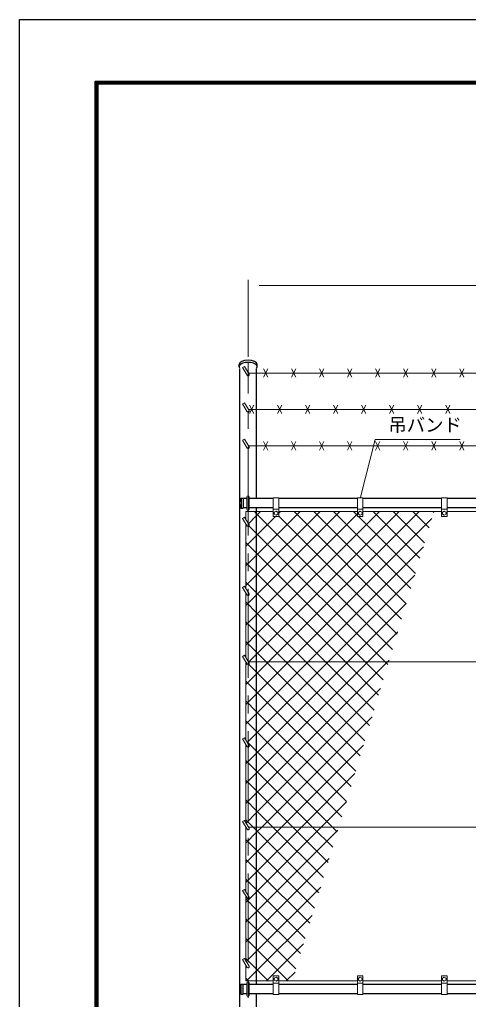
# Model space of a CAD drawing. Units: millimetres, scale not verified. Extents: x -4200 to 4200, y -2970 to 2970.
# Drawn here: x -4200 to -2599, y -530 to 2970 of the extents above; entities that cross this region are included whole.
import ezdxf
from ezdxf.enums import TextEntityAlignment as Align

# ---------------------------------------------------------------- set-up
doc = ezdxf.new("R2010")
doc.units = ezdxf.units.MM
doc.header["$LTSCALE"] = 10
doc.linetypes.add('USER1', pattern=[50.8, 31.75, -6.35, 6.35, -6.35])
for name, color, linetype, lineweight in [('0-0_D-STR1', 1, 'Continuous', 25), ('0-1_D-STR2', 7, 'Continuous', 13), ('0-2_D-STR3', 3, 'Continuous', 13), ('0-3_D-BMK', 2, 'USER1', 13), ('0-4_D-STR-DIM', 7, 'Continuous', 13), ('0-A_D-STR-TXT', 7, 'Continuous', 13), ('0-C_D-TTL', 7, 'Continuous', 25)]:
    doc.layers.add(name, color=color, linetype=linetype, lineweight=lineweight)
doc.styles.add('ＭＳ ゴシック', font='')
doc.styles.get('ＭＳ ゴシック').set_extended_font_data('MS Gothic')

msp = doc.modelspace()

# ---------------------------------------------------------------- linework, layer by layer
at = {"layer": '0-0_D-STR1'}
for p, q in [((-3417.07, 1729.71), (-3417.07, 1737.67)), ((-3354.72, 1260), (-3354.72, 1721)), ((-3352.87, 1729.71), (-3352.87, 1737.67)), ((-3410.31, 1260.5), (-3401.97, 1260.5)), ((-3409.97, 1260.5), (-3409.97, 1225.5)), ((-3401.97, 1260.5), (-3401.97, 1225.5)), ((-3388.97, 1260), (-3401.97, 1260)), ((-3294.97, 1260), (-3380.97, 1260)), ((-2994.97, 1260), (-3274.97, 1260)), ((-2694.97, 1260), (-2974.97, 1260)), ((-2394.97, 1260), (-2674.97, 1260)), ((-3410.31, 1225.5), (-3401.97, 1225.5)), ((-3388.97, 1226), (-3401.97, 1226)), ((-3294.97, 1226), (-3380.97, 1226)), ((-3354.72, -476), (-3354.72, 1226)), ((-2994.97, 1226), (-3274.97, 1226)), ((-2694.97, 1226), (-2974.97, 1226)), ((-2394.97, 1226), (-2674.97, 1226)), ((-3410.31, -475.5), (-3401.97, -475.5)), ((-3409.97, -510.5), (-3409.97, -475.5)), ((-3401.97, -510.5), (-3401.97, -475.5)), ((-3388.97, -476), (-3401.97, -476)), ((-3294.97, -476), (-3380.97, -476)), ((-2994.97, -476), (-3274.97, -476)), ((-2694.97, -476), (-2974.97, -476)), ((-2394.97, -476), (-2674.97, -476)), ((-3410.31, -510.5), (-3401.97, -510.5)), ((-3388.97, -510), (-3401.97, -510)), ((-3294.97, -510), (-3380.97, -510)), ((-2994.97, -510), (-3274.97, -510)), ((-2694.97, -510), (-2974.97, -510)), ((-2394.97, -510), (-2674.97, -510))]:
    msp.add_line(p, q, dxfattribs=at)
msp.add_lwpolyline([(-3415.22, 1721), (-3415.22, -890), (-3354.72, -890), (-3354.72, -510)], dxfattribs=at)
for centre, radius, start, end in [((-3379.75, 1243), 35.72, 151.52136, 208.47864), ((-3410.31, 1259.5), 1, 90, 147.70173), ((-3410.31, 1226.5), 1, 212.29827, 270), ((-3379.75, -493), 35.72, 151.52136, 208.47864), ((-3410.31, -476.5), 1, 90, 147.70173), ((-3410.31, -509.5), 1, 212.29827, 270)]:
    msp.add_arc(centre, radius, start, end, dxfattribs=at)
for centre, start_param, end_param in [((-3384.97, 1737.67), 3.1415927, 6.2831853), ((-3384.97, 1729.71), 2.8004339, 6.6243441)]:
    msp.add_ellipse(centre, major_axis=(-32.1, 0), ratio=0.494803, start_param=start_param, end_param=end_param, dxfattribs=at)
at = {"layer": '0-1_D-STR2'}
for p, q in [((-3354.72, 986.55), (-3128.27, 1213)), ((-3354.72, 915.83), (-3057.56, 1213)), ((-2853.56, 774.73), (-3275.11, 1196.28)), ((-3274.97, 1207.72), (-3269.69, 1213)), ((-2837.18, 829.06), (-3221.12, 1213)), ((-2820.8, 883.39), (-3150.41, 1213)), ((-2804.41, 937.71), (-3079.7, 1213)), ((-2994.97, 1198.99), (-3008.99, 1213)), ((-2788.03, 992.04), (-2990.99, 1195)), ((-2771.64, 1046.37), (-2938.28, 1213)), ((-2755.26, 1100.69), (-2867.57, 1213)), ((-2738.88, 1155.02), (-2796.86, 1213)), ((-2722.49, 1209.35), (-2726.15, 1213)), ((-3392.97, 1160.43), (-3392.09, 1161.32)), ((-3241.01, 676), (-2728.9, 1188.11)), ((-3354.72, 1063.76), (-3392.97, 1102.01)), ((-3170.3, 676), (-2759.43, 1086.86)), ((-2966.96, 676), (-3354.72, 1063.76)), ((-3354.72, 993.05), (-3392.97, 1031.3)), ((-3392.97, 948.3), (-3354.72, 986.55)), ((-3037.67, 676), (-3354.72, 993.05)), ((-3354.72, 922.34), (-3392.97, 960.59)), ((-3392.97, 877.58), (-3354.72, 915.83)), ((-3108.38, 676), (-3354.72, 922.34)), ((-3354.72, 851.63), (-3392.97, 889.88)), ((-3028.87, 676), (-2820.5, 884.38)), ((-3179.1, 676), (-3354.72, 851.63)), ((-3354.72, 780.92), (-3392.97, 819.17)), ((-3249.81, 676), (-3354.72, 780.92)), ((-2958.16, 676), (-2851.03, 783.13)), ((-3354.72, 710.21), (-3392.97, 748.46)), ((-3320.52, 676), (-3354.72, 710.21)), ((-3392.97, 665.45), (-3389.17, 669.26)), ((-3354.72, 562.28), (-3241.01, 676)), ((-3354.72, 491.57), (-3170.3, 676)), ((-3354.72, 350.15), (-3028.87, 676)), ((-3354.72, 279.44), (-2958.16, 676)), ((-3354.72, 208.73), (-2887.45, 676)), ((-2984.63, 340.12), (-3320.52, 676)), ((-2968.25, 394.44), (-3249.81, 676)), ((-2951.86, 448.77), (-3179.1, 676)), ((-2935.48, 503.1), (-3108.38, 676)), ((-2919.1, 557.42), (-3037.67, 676)), ((-2902.71, 611.75), (-2966.96, 676)), ((-2887.45, 676), (-2881.56, 681.89)), ((-3354.72, 568.79), (-3392.97, 607.04)), ((-3392.97, 524.03), (-3354.72, 562.28)), ((-3017.4, 231.46), (-3354.72, 568.79)), ((-3354.72, 498.08), (-3392.97, 536.33)), ((-3392.97, 453.32), (-3354.72, 491.57)), ((-3033.78, 177.13), (-3354.72, 498.08)), ((-3354.72, 427.37), (-3392.97, 465.62)), ((-3336.03, 86), (-2942.63, 479.41)), ((-3050.17, 122.81), (-3354.72, 427.37)), ((-3392.97, 311.9), (-3354.72, 350.15)), ((-3265.32, 86), (-2973.16, 378.16)), ((-3354.72, 285.94), (-3392.97, 324.19)), ((-3154.78, 86), (-3354.72, 285.94)), ((-3392.97, 241.19), (-3354.72, 279.44)), ((-3354.72, 215.23), (-3392.97, 253.48)), ((-3194.61, 86), (-3003.69, 276.92)), ((-3225.49, 86), (-3354.72, 215.23)), ((-3392.97, 170.48), (-3354.72, 208.73)), ((-3354.72, 144.52), (-3392.97, 182.77)), ((-3123.9, 86), (-3034.22, 175.68)), ((-3296.2, 86), (-3354.72, 144.52)), ((-3354.72, 67.31), (-3336.03, 86)), ((-3354.72, -3.4), (-3265.32, 86)), ((-3354.72, -74.11), (-3194.61, 86)), ((-3354.72, -144.83), (-3123.9, 86)), ((-3354.72, -215.54), (-3064.76, 74.43)), ((-3115.7, -94.5), (-3296.2, 86)), ((-3099.32, -40.17), (-3225.49, 86)), ((-3082.93, 14.15), (-3154.78, 86)), ((-3392.97, 29.06), (-3354.72, 67.31)), ((-3354.72, 3.1), (-3392.97, 41.35)), ((-3148.47, -203.15), (-3354.72, 3.1)), ((-3392.97, -41.65), (-3354.72, -3.4)), ((-3354.72, -67.61), (-3392.97, -29.36)), ((-3354.72, -286.25), (-3095.29, -26.81)), ((-3164.85, -257.48), (-3354.72, -67.61)), ((-3392.97, -112.36), (-3354.72, -74.11)), ((-3354.72, -138.32), (-3392.97, -100.07)), ((-3354.72, -356.96), (-3125.82, -128.05)), ((-3181.24, -311.81), (-3354.72, -138.32)), ((-3392.97, -183.08), (-3354.72, -144.83)), ((-3354.72, -209.03), (-3392.97, -170.78)), ((-3197.62, -366.14), (-3354.72, -209.03)), ((-3392.97, -253.79), (-3354.72, -215.54)), ((-3392.97, -324.5), (-3354.72, -286.25)), ((-3319.35, -463), (-3186.89, -330.54)), ((-3392.97, -395.21), (-3354.72, -356.96)), ((-3383.6, -463), (-3392.97, -453.62)), ((-3248.63, -463), (-3217.42, -431.78))]:
    msp.add_line(p, q, dxfattribs=at)
for points in [[(-3392.97, 1019.01), (-3354.72, 1057.26), (-3198.98, 1213)], [(-3392.97, 736.16), (-3354.72, 774.41), (-2916.14, 1213)], [(-3392.97, 594.74), (-3354.72, 632.99), (-3311.72, 676), (-2774.72, 1213)], [(-3392.97, 806.87), (-3354.72, 845.12), (-2994.97, 1204.87)], [(-3392.97, 1089.72), (-3354.72, 1127.97), (-3287.69, 1195)], [(-3386.23, 1167.17), (-3354.72, 1198.68), (-3340.4, 1213)], [(-3383.31, 675.12), (-3382.43, 676), (-3354.72, 703.7), (-2845.43, 1213)], [(-2869.95, 720.4), (-3354.72, 1205.18), (-3362.54, 1213)], [(-2886.33, 666.08), (-2896.25, 676), (-3354.72, 1134.47), (-3384.59, 1164.34)], [(-3387.76, 387.82), (-3354.72, 420.86), (-3099.58, 676), (-2789.96, 985.62)], [(-3001.02, 285.79), (-3354.72, 639.5), (-3382.29, 667.06)], [(-3392.21, 100.53), (-3354.72, 138.02), (-2912.09, 580.65)], [(-3066.55, 68.48), (-3084.07, 86), (-3354.72, 356.65), (-3390.31, 392.24)], [(-3132.09, -148.83), (-3354.72, 73.81), (-3366.91, 86), (-3392.97, 112.06)], [(-3214, -420.46), (-3354.72, -279.74), (-3392.97, -241.49)], [(-3390.06, -463), (-3354.72, -427.67), (-3156.35, -229.3)], [(-3242.18, -463), (-3354.72, -350.45), (-3392.97, -312.2)], [(-3312.89, -463), (-3354.72, -421.16), (-3392.97, -382.91)]]:
    msp.add_lwpolyline(points, dxfattribs=at)
at = {"layer": '0-2_D-STR3'}
for p, q in [((-3404.37, 1727.12), (-3397.44, 1731.12)), ((-3404.37, 1727.12), (-3388.44, 1699.54)), ((-3397.44, 1731.12), (-3381.51, 1703.54)), ((-3329.97, 1692.54), (-3314.97, 1722.54)), ((-3329.97, 1722.54), (-3314.97, 1692.54)), ((-3229.97, 1692.54), (-3214.97, 1722.54)), ((-3229.97, 1722.54), (-3214.97, 1692.54)), ((-3129.97, 1692.54), (-3114.97, 1722.54)), ((-3129.97, 1722.54), (-3114.97, 1692.54)), ((-3029.97, 1692.54), (-3014.97, 1722.54)), ((-3029.97, 1722.54), (-3014.97, 1692.54)), ((-2929.97, 1692.54), (-2914.97, 1722.54)), ((-2929.97, 1722.54), (-2914.97, 1692.54)), ((-2829.97, 1692.54), (-2814.97, 1722.54)), ((-2829.97, 1722.54), (-2814.97, 1692.54)), ((-2729.97, 1692.54), (-2714.97, 1722.54)), ((-2729.97, 1722.54), (-2714.97, 1692.54)), ((-2629.97, 1692.54), (-2614.97, 1722.54)), ((-2629.97, 1722.54), (-2614.97, 1692.54)), ((-1393.06, 1707.54), (-3383.82, 1707.54)), ((-3404.37, 1597.22), (-3397.44, 1601.22)), ((-3404.37, 1597.22), (-3388.44, 1569.63)), ((-3397.44, 1601.22), (-3381.51, 1573.63)), ((-1393.06, 1577.63), (-3383.82, 1577.63)), ((-3379.97, 1562.63), (-3364.97, 1592.63)), ((-3379.97, 1592.63), (-3364.97, 1562.63)), ((-3279.97, 1562.63), (-3264.97, 1592.63)), ((-3279.97, 1592.63), (-3264.97, 1562.63)), ((-3179.97, 1562.63), (-3164.97, 1592.63)), ((-3179.97, 1592.63), (-3164.97, 1562.63)), ((-3079.97, 1562.63), (-3064.97, 1592.63)), ((-3079.97, 1592.63), (-3064.97, 1562.63)), ((-2979.97, 1562.63), (-2964.97, 1592.63)), ((-2979.97, 1592.63), (-2964.97, 1562.63)), ((-2879.97, 1562.63), (-2864.97, 1592.63)), ((-2879.97, 1592.63), (-2864.97, 1562.63)), ((-2779.97, 1562.63), (-2764.97, 1592.63)), ((-2779.97, 1592.63), (-2764.97, 1562.63)), ((-2679.97, 1562.63), (-2664.97, 1592.63)), ((-2679.97, 1592.63), (-2664.97, 1562.63)), ((-3404.37, 1467.32), (-3397.44, 1471.32)), ((-3397.44, 1471.32), (-3381.51, 1443.73)), ((-3404.37, 1467.32), (-3388.44, 1439.73)), ((-1393.06, 1447.73), (-3383.82, 1447.73)), ((-3329.97, 1432.73), (-3314.97, 1462.73)), ((-3329.97, 1462.73), (-3314.97, 1432.73)), ((-3229.97, 1432.73), (-3214.97, 1462.73)), ((-3229.97, 1462.73), (-3214.97, 1432.73)), ((-3129.97, 1432.73), (-3114.97, 1462.73)), ((-3129.97, 1462.73), (-3114.97, 1432.73)), ((-3029.97, 1432.73), (-3014.97, 1462.73)), ((-3029.97, 1462.73), (-3014.97, 1432.73)), ((-2929.97, 1432.73), (-2914.97, 1462.73)), ((-2929.97, 1462.73), (-2914.97, 1432.73)), ((-2829.97, 1432.73), (-2814.97, 1462.73)), ((-2829.97, 1462.73), (-2814.97, 1432.73)), ((-2729.97, 1432.73), (-2714.97, 1462.73)), ((-2729.97, 1462.73), (-2714.97, 1432.73)), ((-2629.97, 1432.73), (-2614.97, 1462.73)), ((-2629.97, 1462.73), (-2614.97, 1432.73)), ((-3388.97, 1221), (-3388.97, 1265)), ((-3380.97, 1221), (-3380.97, 1265)), ((-3294.97, 1262), (-3294.97, 1197)), ((-3274.97, 1262), (-3294.97, 1262)), ((-3274.97, 1262), (-3274.97, 1197)), ((-2994.97, 1262), (-2994.97, 1197)), ((-2974.97, 1262), (-2994.97, 1262)), ((-2974.97, 1262), (-2974.97, 1197)), ((-2694.97, 1262), (-2694.97, 1197)), ((-2674.97, 1262), (-2694.97, 1262)), ((-2674.97, 1262), (-2674.97, 1197)), ((-3404.37, 1188.59), (-3397.44, 1192.59)), ((-3397.44, 1192.59), (-3381.51, 1165)), ((-3392.97, 1184.86), (-3392.97, 1213)), ((-3392.97, 1213), (-3294.97, 1213)), ((-3274.97, 1222), (-3294.97, 1222)), ((-3276.97, 1195), (-3292.97, 1195)), ((-3291.47, 1210.74), (-3284.97, 1214.5)), ((-3291.47, 1210.74), (-3291.47, 1203.26)), ((-3284.97, 1214.5), (-3278.47, 1210.74)), ((-3278.47, 1210.74), (-3278.47, 1203.26)), ((-3274.97, 1213), (-2994.97, 1213)), ((-2974.97, 1222), (-2994.97, 1222)), ((-2976.97, 1195), (-2992.97, 1195)), ((-2991.47, 1210.74), (-2984.97, 1214.5)), ((-2991.47, 1210.74), (-2991.47, 1203.26)), ((-2984.97, 1214.5), (-2978.47, 1210.74)), ((-2978.47, 1210.74), (-2978.47, 1203.26)), ((-2974.97, 1213), (-2694.97, 1213)), ((-2674.97, 1222), (-2694.97, 1222)), ((-2676.97, 1195), (-2692.97, 1195)), ((-2691.47, 1210.74), (-2684.97, 1214.5)), ((-2691.47, 1210.74), (-2691.47, 1203.26)), ((-2684.97, 1214.5), (-2678.47, 1210.74)), ((-2678.47, 1210.74), (-2678.47, 1203.26)), ((-2674.97, 1213), (-2394.97, 1213)), ((-3404.37, 1188.59), (-3388.44, 1161)), ((-3392.97, 938.36), (-3392.97, 1168.86)), ((-3404.37, 942.09), (-3397.44, 946.09)), ((-3397.44, 946.09), (-3381.51, 918.5)), ((-3404.37, 942.09), (-3388.44, 914.5)), ((-3392.97, 691.86), (-3392.97, 922.36)), ((-3404.37, 695.59), (-3397.44, 699.59)), ((-3404.37, 695.59), (-3388.44, 668)), ((-3397.44, 699.59), (-3381.51, 672)), ((-3392.97, 396.86), (-3392.97, 675.86)), ((-1393.06, 676), (-3383.82, 676)), ((-3404.37, 400.59), (-3397.44, 404.59)), ((-3404.37, 400.59), (-3388.44, 373)), ((-3397.44, 404.59), (-3381.51, 377)), ((-3392.97, 101.86), (-3392.97, 380.86)), ((-3404.37, 105.59), (-3397.44, 109.59)), ((-3404.37, 105.59), (-3388.44, 78)), ((-3397.44, 109.59), (-3381.51, 82)), ((-3392.97, -144.64), (-3392.97, 85.86)), ((-1393.06, 86), (-3383.82, 86)), ((-3404.37, -140.91), (-3397.44, -136.91)), ((-3397.44, -136.91), (-3381.51, -164.5)), ((-3404.37, -140.91), (-3388.44, -168.5)), ((-3392.97, -391.14), (-3392.97, -160.64)), ((-3404.37, -387.41), (-3397.44, -383.41)), ((-3397.44, -383.41), (-3381.51, -411)), ((-3404.37, -387.41), (-3388.44, -415)), ((-3392.97, -463), (-3392.97, -407.14)), ((-3294.97, -512), (-3294.97, -447)), ((-3276.97, -445), (-3292.97, -445)), ((-3291.47, -460.74), (-3291.47, -453.26)), ((-3278.47, -460.74), (-3278.47, -453.26)), ((-3274.97, -512), (-3274.97, -447)), ((-2994.97, -512), (-2994.97, -447)), ((-2976.97, -445), (-2992.97, -445)), ((-2991.47, -460.74), (-2991.47, -453.26)), ((-2978.47, -460.74), (-2978.47, -453.26)), ((-2974.97, -512), (-2974.97, -447)), ((-2694.97, -512), (-2694.97, -447)), ((-2676.97, -445), (-2692.97, -445)), ((-2691.47, -460.74), (-2691.47, -453.26)), ((-2678.47, -460.74), (-2678.47, -453.26)), ((-2674.97, -512), (-2674.97, -447)), ((-3392.97, -463), (-3294.97, -463)), ((-3388.97, -515), (-3388.97, -471)), ((-3380.97, -515), (-3380.97, -471)), ((-3274.97, -472), (-3294.97, -472)), ((-3291.47, -460.74), (-3284.97, -464.5)), ((-3284.97, -464.5), (-3278.47, -460.74)), ((-3274.97, -463), (-2994.97, -463)), ((-2974.97, -472), (-2994.97, -472)), ((-2991.47, -460.74), (-2984.97, -464.5)), ((-2984.97, -464.5), (-2978.47, -460.74)), ((-2974.97, -463), (-2694.97, -463)), ((-2674.97, -472), (-2694.97, -472)), ((-2691.47, -460.74), (-2684.97, -464.5)), ((-2684.97, -464.5), (-2678.47, -460.74)), ((-2674.97, -463), (-2394.97, -463)), ((-3274.97, -512), (-3294.97, -512)), ((-2974.97, -512), (-2994.97, -512)), ((-2674.97, -512), (-2694.97, -512))]:
    msp.add_line(p, q, dxfattribs=at)
for points in [[(-3291.47, 1203.26), (-3284.97, 1199.5), (-3278.47, 1203.26)], [(-2991.47, 1203.26), (-2984.97, 1199.5), (-2978.47, 1203.26)], [(-2691.47, 1203.26), (-2684.97, 1199.5), (-2678.47, 1203.26)], [(-3291.47, -453.26), (-3284.97, -449.5), (-3278.47, -453.26)], [(-2991.47, -453.26), (-2984.97, -449.5), (-2978.47, -453.26)], [(-2691.47, -453.26), (-2684.97, -449.5), (-2678.47, -453.26)]]:
    msp.add_lwpolyline(points, dxfattribs=at)
for centre in [(-3284.97, 1207), (-2984.97, 1207), (-2684.97, 1207), (-3284.97, -457), (-2984.97, -457), (-2684.97, -457)]:
    msp.add_circle(centre, 6.49, dxfattribs=at)
for centre, radius, start, end in [((-3384.97, 1701.54), 4, 210, 30), ((-3384.97, 1571.63), 4, 210, 30), ((-3384.97, 1441.73), 4, 210, 30), ((-3384.97, 1265), 4, 0, 180), ((-3384.97, 1221), 4, 180, 0), ((-3292.97, 1197), 2, 180, 270), ((-3276.97, 1197), 2, 270, 0), ((-2992.97, 1197), 2, 180, 270), ((-2976.97, 1197), 2, 270, 0), ((-2692.97, 1197), 2, 180, 270), ((-2676.97, 1197), 2, 270, 0), ((-3384.97, 1163), 4, 210, 30), ((-3384.97, 916.5), 4, 210, 30), ((-3384.97, 670), 4, 210, 30), ((-3384.97, 375), 4, 210, 30), ((-3384.97, 80), 4, 210, 30), ((-3384.97, -166.5), 4, 210, 30), ((-3384.97, -413), 4, 210, 30), ((-3292.97, -447), 2, 90, 180), ((-3276.97, -447), 2, 0, 90), ((-2992.97, -447), 2, 90, 180), ((-2976.97, -447), 2, 0, 90), ((-2692.97, -447), 2, 90, 180), ((-2676.97, -447), 2, 0, 90), ((-3384.97, -471), 4, 0, 180), ((-3384.97, -515), 4, 180, 0)]:
    msp.add_arc(centre, radius, start, end, dxfattribs=at)
at = {"layer": '0-3_D-BMK'}
msp.add_line((-3384.97, -905), (-3384.97, 1745), dxfattribs=at)
at = {"layer": '0-4_D-STR-DIM'}
for p, q in [((-3384.97, 1765), (-3384.97, 2040)), ((-3344.97, 2020), (-1424.97, 2020))]:
    msp.add_line(p, q, dxfattribs=at)
at = {"layer": '0-A_D-STR-TXT'}
msp.add_lwpolyline([(-2628.74, 1469.97), (-2931.18, 1469.97), (-2984.47, 1263.94)], dxfattribs=at)
at = {"layer": '0-C_D-TTL', "color": 2}
msp.add_lwpolyline([(-4200, 2970), (4200, 2970), (4200, -2970), (-4200, -2970)], close=True, dxfattribs=at)
at = {"layer": '0-C_D-TTL'}
for points in [[(-3930, 2750), (3930, 2750), (3930, -2750), (-3930, -2750)], [(-3927.5, 2747.5), (3927.5, 2747.5), (3927.5, -2747.5), (-3927.5, -2747.5)], [(-3925, 2745), (3925, 2745), (3925, -2745), (-3925, -2745)], [(-3922.5, 2742.5), (3922.5, 2742.5), (3922.5, -2742.5), (-3922.5, -2742.5)], [(-3920, 2740), (3920, 2740), (3920, -2740), (-3920, -2740)]]:
    msp.add_lwpolyline(points, close=True, dxfattribs=at)

# ---------------------------------------------------------------- texts
at = {"layer": '0-A_D-STR-TXT', "style": 'ＭＳ ゴシック'}
msp.add_text('吊バンド', height=48.09, dxfattribs=at).set_placement((-2884.57, 1483.83), align=Align.BOTTOM_LEFT)

doc.saveas('drawing.dxf')
